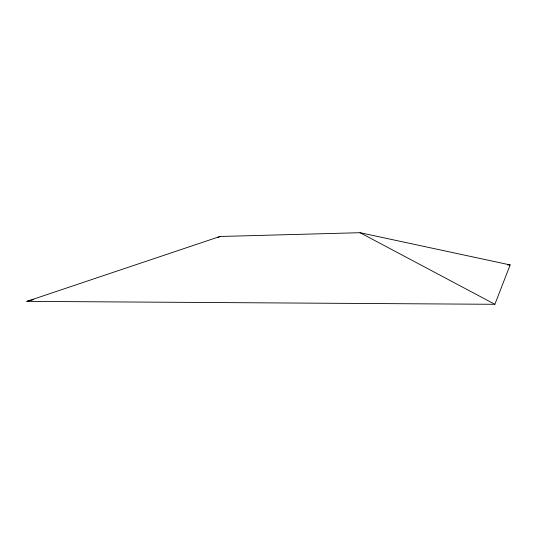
<?xml version="1.0" encoding="UTF-8"?>
<svg xmlns="http://www.w3.org/2000/svg" width="537" height="537" viewBox="0 0 537 537"><rect width="100%" height="100%" fill="white"/><g stroke="black" fill="none" stroke-linecap="round" stroke-linejoin="round"><path stroke-width="0.81" d="M494.879 304.298L510.15 264.929L360.065 232.702L219.948 236.488L26.85 301.364L494.879 304.298L360.065 232.702M217.693 237.602L219.948 236.488M26.85 301.364L33.321 299.713M507.633 264.956L510.15 264.929"/></g></svg>
